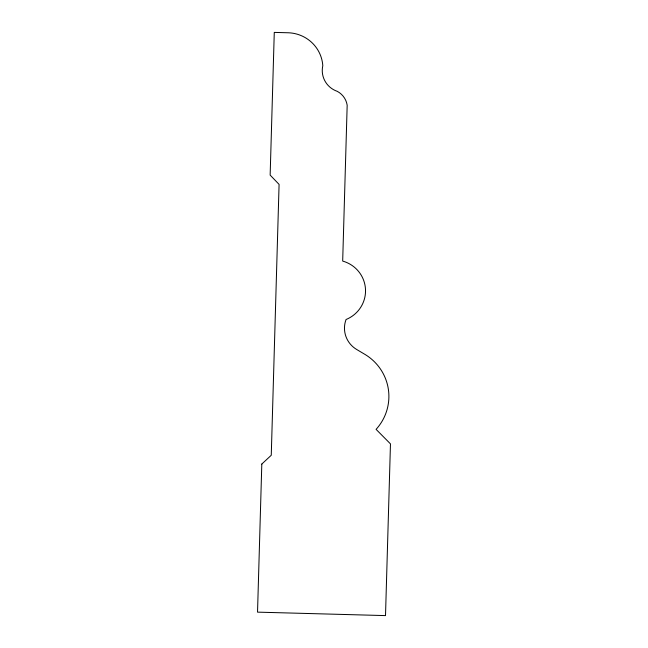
<?xml version="1.0" encoding="UTF-8"?>
<svg xmlns="http://www.w3.org/2000/svg" width="648" height="648" viewBox="0 0 648 648"><rect width="100%" height="100%" fill="white"/><g stroke="black" fill="none" stroke-linecap="round" stroke-linejoin="round"><path stroke-width="0.97" d="M261.808 464.049L257.531 612.141L385.511 615.6L390.469 443.872L376.083 429.357A50.107 49.305 -1.7 0 0 365.148 354.513L356.862 349.596A25.312 24.899 -1.7 0 1 346.064 319.505A31.485 30.983 -1.7 0 0 365.48 289.089A31.485 30.983 -1.7 0 0 342.679 261.079L347.174 105.227A19.278 18.962 -1.7 0 0 337.284 91.352A22.421 22.056 -1.7 0 1 322.801 65.715A35.883 35.308 -1.7 0 0 288.814 32.789L274.274 32.4L270.151 175.106L279.086 184.397L271.261 455.26L261.808 464.049"/></g></svg>
